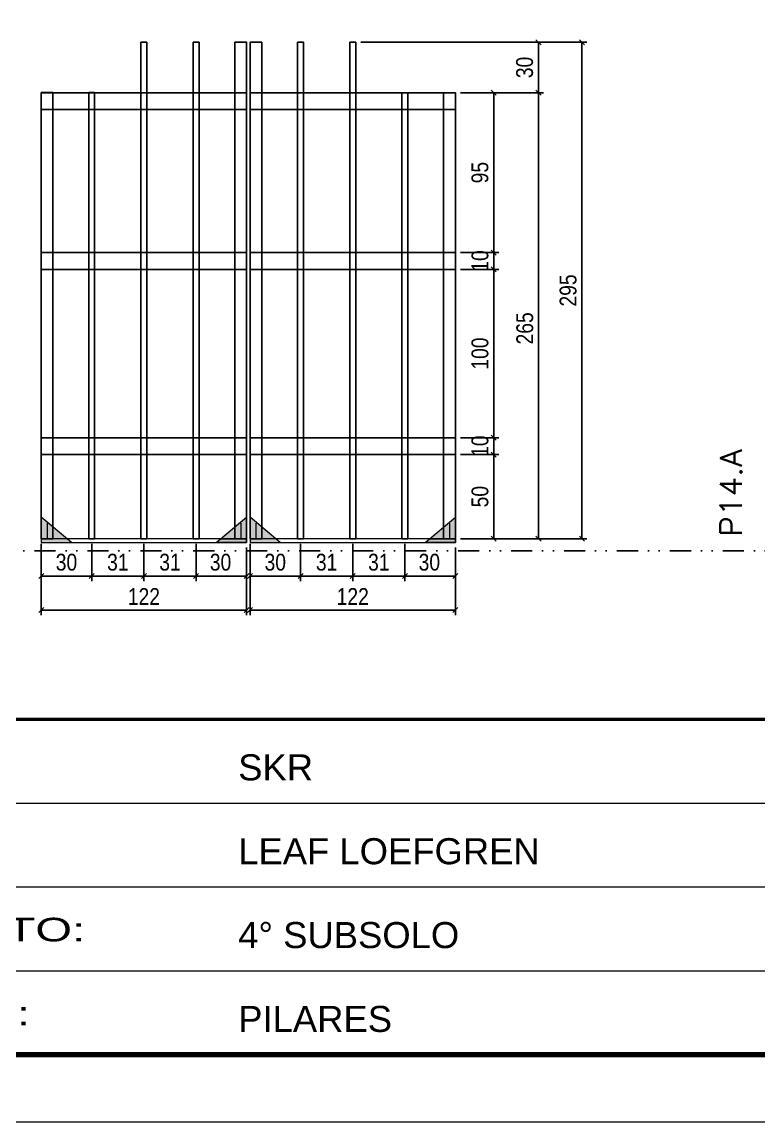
# Model space of a CAD drawing. Header units: millimetres. Extents: x 13777 to 27878, y -21631 to 6985.
# Drawn here: x 16569 to 17006, y -8997 to -8343 of the extents above; entities that cross this region are included whole.
import ezdxf

# ---------------------------------------------------------------- set-up
doc = ezdxf.new("R2010")
doc.units = ezdxf.units.MM
for name, pattern in [('CONTINUO', [0]), ('DASHED', [0.75, 0.5, -0.25]), ('DIVIDE2', [0.625, 0.25, -0.125, 0, -0.125, 0, -0.125]), ('HIDDEN', [0.375, 0.25, -0.125])]:
    doc.linetypes.add(name, pattern=pattern)
for name, color, linetype in [('COTA', 241, 'Continuous'), ('Nível', 160, 'Continuous'), ('SARR_2.2x10', 60, 'Continuous'), ('SARR_3.5x7', 81, 'Continuous'), ('SARR_7x7', 40, 'Continuous')]:
    doc.layers.add(name, color=color, linetype=linetype)
for name, color, linetype, lineweight in [('Folhas', 255, 'Continuous', 9), ('Madeira', 126, 'Continuous', 18), ('Sarr 2.2x7', 40, 'Continuous', 9), ('SARRAFO DE PRESSAO', 251, 'DASHED', 9), ('Texto Seção', 7, 'Continuous', 15)]:
    doc.layers.add(name, color=color, linetype=linetype, lineweight=lineweight)
doc.styles.add('ARIAL', font='arial.ttf')
doc.styles.add('COTA TECNICA', font='techl___.ttf', dxfattribs={"height": 10})
doc.styles.add('REGUA-120', font='ROMANS.shx', dxfattribs={"height": 15})
doc.styles.add('Tecnologia', font='')
doc.styles.get('Tecnologia').set_extended_font_data('Forgotten Futurist')
doc.dimstyles.new('PAINEL', dxfattribs={"dimtxt": 10, "dimasz": 3, "dimexe": 3, "dimexo": 3, "dimgap": 3, "dimtad": 1, "dimdec": 1, "dimzin": 12, "dimdsep": 46, "dimtxsty": 'COTA TECNICA', "dimblk1": 'OBLIQUE', "dimblk2": 'OBLIQUE', "dimsah": 1, "dimcen": 0.9, "dimclrd": 4, "dimclre": 4, "dimclrt": 240, "dimadec": 1, "dimazin": 3, "dimtfac": 1, "dimtdec": 1, "dimtmove": 0, "dimatfit": 3, "dimfxl": 1, "dimtolj": 1, "dimtzin": 12, "dimarcsym": 0})

# ---------------------------------------------------------------- blocks, each defined once
blk = doc.blocks.new('9999999999')
at = {"color": 30, "linetype": 'CONTINUO'}
for p, q in [((98564.56, 34379.64), (99583.98, 34379.64)), ((98564.56, 34329.83), (99487.98, 34329.83)), ((98564.56, 34280.02), (99487.98, 34280.02))]:
    blk.add_line(p, q, dxfattribs=at)
at = {"color": 30, "linetype": 'CONTINUO', "const_width": 2}
blk.add_lwpolyline([(99583.98, 34230.21), (99583.98, 34414.45, 0.414214), (99568.98, 34429.45), (98228.98, 34429.45, 0.414214), (98213.98, 34414.45), (98213.98, 34245.21, 0.414214), (98228.98, 34230.21), (99583.98, 34230.21)], format="xyb", dxfattribs=at)
at = {"layer": 'Folhas'}
blk.add_lwpolyline([(98138.98, 34190.21), (99623.98, 34190.21), (99623.98, 35240.21), (98138.98, 35240.21)], close=True, dxfattribs=at)
at = {"layer": 'Folhas', "color": 30, "const_width": 3}
blk.add_lwpolyline([(98213.98, 34230.21), (99583.98, 34230.21), (99583.98, 35200.21), (98213.98, 35200.21)], close=True, dxfattribs=at)
at = {"color": 7, "linetype": 'Continuous', "ltscale": 5, "style": 'ARIAL'}
for s, height, p in [('SKR', 15.483, (98837.68, 34393.13)), ('LEAF LOEFGREN', 15.4829, (98837.68, 34343.32)), ('4° SUBSOLO', 15.483, (98837.68, 34293.51)), ('PILARES', 15.483, (98837.68, 34243.7))]:
    blk.add_text(s, height=height, dxfattribs=at).set_placement(p)
at = {"layer": 'Folhas', "color": 7, "style": 'Tecnologia', "width": 1.5}
for s, p in [('PAVIMENTO:', (98573.65, 34297.5)), ('PROJETO:', (98573.65, 34247.69))]:
    blk.add_text(s, height=14, dxfattribs=at).set_placement(p)
blk = doc.blocks.new('_Oblique')
at = {"color": 0, "linetype": 'ByBlock', "lineweight": -2}
blk.add_line((-0.5, -0.5), (0.5, 0.5), dxfattribs=at)
blk = doc.blocks.new('*D2251')
at = {"layer": 'COTA', "color": 4, "lineweight": -2, "transparency": 16777216}
for p, q in [((16704.18, -8668.47), (16704.18, -8695.64)), ((16826.18, -8668.47), (16826.18, -8695.64)), ((16826.18, -8692.64), (16704.18, -8692.64))]:
    blk.add_line(p, q, dxfattribs=at)
at = {"layer": 'Defpoints', "color": 0, "transparency": 16777216}
for p in [(16704.18, -8665.47), (16826.18, -8665.47), (16704.18, -8692.64)]:
    blk.add_point(p, dxfattribs=at)
at = {"layer": 'COTA', "color": 4, "lineweight": -2, "transparency": 16777216, "xscale": 3, "yscale": 3, "zscale": 3, "rotation": 180}
blk.add_blockref('_Oblique', (16704.18, -8692.64), dxfattribs=at)
at = {"layer": 'COTA', "color": 4, "lineweight": -2, "transparency": 16777216, "xscale": 3, "yscale": 3, "zscale": 3}
blk.add_blockref('_Oblique', (16826.18, -8692.64), dxfattribs=at)
at = {"layer": 'COTA', "color": 240, "transparency": 16777216, "insert": (16765.18, -8684.59), "char_height": 10, "attachment_point": 5, "style": 'COTA TECNICA'}
blk.add_mtext('\\A1;122', dxfattribs=at)
blk = doc.blocks.new('*D2252')
at = {"layer": 'COTA', "color": 4, "lineweight": -2, "transparency": 16777216}
for p, q in [((16704.18, -8653.27), (16704.18, -8675.47)), ((16734.18, -8653.27), (16734.18, -8675.47)), ((16734.18, -8672.47), (16704.18, -8672.47))]:
    blk.add_line(p, q, dxfattribs=at)
at = {"layer": 'Defpoints', "color": 0, "transparency": 16777216}
for p in [(16704.18, -8650.27), (16734.18, -8650.27), (16704.18, -8672.47)]:
    blk.add_point(p, dxfattribs=at)
at = {"layer": 'COTA', "color": 4, "lineweight": -2, "transparency": 16777216, "xscale": 3, "yscale": 3, "zscale": 3, "rotation": 180}
blk.add_blockref('_Oblique', (16704.18, -8672.47), dxfattribs=at)
at = {"layer": 'COTA', "color": 4, "lineweight": -2, "transparency": 16777216, "xscale": 3, "yscale": 3, "zscale": 3}
blk.add_blockref('_Oblique', (16734.18, -8672.47), dxfattribs=at)
at = {"layer": 'COTA', "color": 240, "transparency": 16777216, "insert": (16719.18, -8664.25), "char_height": 10, "attachment_point": 5, "style": 'COTA TECNICA'}
blk.add_mtext('\\A1;30', dxfattribs=at)
blk = doc.blocks.new('*D2253')
at = {"layer": 'COTA', "color": 4, "lineweight": -2, "transparency": 16777216}
for p, q in [((16796.18, -8653.27), (16796.18, -8675.47)), ((16826.18, -8655.47), (16826.18, -8675.47)), ((16796.18, -8672.47), (16826.18, -8672.47))]:
    blk.add_line(p, q, dxfattribs=at)
at = {"layer": 'Defpoints', "color": 0, "transparency": 16777216}
for p in [(16796.18, -8650.27), (16826.18, -8652.47), (16826.18, -8672.47)]:
    blk.add_point(p, dxfattribs=at)
at = {"layer": 'COTA', "color": 4, "lineweight": -2, "transparency": 16777216, "xscale": 3, "yscale": 3, "zscale": 3, "rotation": 180}
blk.add_blockref('_Oblique', (16796.18, -8672.47), dxfattribs=at)
at = {"layer": 'COTA', "color": 4, "lineweight": -2, "transparency": 16777216, "xscale": 3, "yscale": 3, "zscale": 3}
blk.add_blockref('_Oblique', (16826.18, -8672.47), dxfattribs=at)
at = {"layer": 'COTA', "color": 240, "transparency": 16777216, "insert": (16810.68, -8664.25), "char_height": 10, "attachment_point": 5, "style": 'COTA TECNICA'}
blk.add_mtext('\\A1;30', dxfattribs=at)
blk = doc.blocks.new('*D2254')
at = {"layer": 'COTA', "color": 4, "lineweight": -2, "transparency": 16777216}
for p, q in [((16734.18, -8653.27), (16734.18, -8675.47)), ((16765.18, -8653.27), (16765.18, -8675.47)), ((16734.18, -8672.47), (16765.18, -8672.47))]:
    blk.add_line(p, q, dxfattribs=at)
at = {"layer": 'Defpoints', "color": 0, "transparency": 16777216}
for p in [(16734.18, -8650.27), (16765.18, -8650.27), (16765.18, -8672.47)]:
    blk.add_point(p, dxfattribs=at)
at = {"layer": 'COTA', "color": 4, "lineweight": -2, "transparency": 16777216, "xscale": 3, "yscale": 3, "zscale": 3, "rotation": 180}
blk.add_blockref('_Oblique', (16734.18, -8672.47), dxfattribs=at)
at = {"layer": 'COTA', "color": 4, "lineweight": -2, "transparency": 16777216, "xscale": 3, "yscale": 3, "zscale": 3}
blk.add_blockref('_Oblique', (16765.18, -8672.47), dxfattribs=at)
at = {"layer": 'COTA', "color": 240, "transparency": 16777216, "insert": (16749.68, -8664.25), "char_height": 10, "attachment_point": 5, "style": 'COTA TECNICA'}
blk.add_mtext('\\A1;31', dxfattribs=at)
blk = doc.blocks.new('*D2255')
at = {"layer": 'COTA', "color": 4, "lineweight": -2, "transparency": 16777216}
for p, q in [((16829.18, -8600.27), (16851.88, -8600.27)), ((16848.88, -8650.27), (16848.88, -8600.27)), ((16829.18, -8650.27), (16851.88, -8650.27))]:
    blk.add_line(p, q, dxfattribs=at)
at = {"layer": 'Defpoints', "color": 0, "transparency": 16777216}
for p in [(16826.18, -8600.27), (16848.88, -8600.27), (16826.18, -8650.27)]:
    blk.add_point(p, dxfattribs=at)
at = {"layer": 'COTA', "color": 4, "lineweight": -2, "transparency": 16777216, "xscale": 3, "yscale": 3, "zscale": 3}
for p, rotation in [((16848.88, -8600.27), 90), ((16848.88, -8650.27), 270)]:
    blk.add_blockref('_Oblique', p, dxfattribs=dict(at, rotation=rotation))
at = {"layer": 'COTA', "color": 240, "transparency": 16777216, "insert": (16840.77, -8625.27), "char_height": 10, "attachment_point": 5, "rotation": 90, "style": 'COTA TECNICA'}
blk.add_mtext('\\A1;50', dxfattribs=at)
blk = doc.blocks.new('*D2256')
at = {"layer": 'COTA', "color": 4, "lineweight": -2, "transparency": 16777216}
for p, q in [((16765.18, -8653.27), (16765.18, -8675.47)), ((16796.18, -8653.27), (16796.18, -8675.47)), ((16765.18, -8672.47), (16796.18, -8672.47))]:
    blk.add_line(p, q, dxfattribs=at)
at = {"layer": 'Defpoints', "color": 0, "transparency": 16777216}
for p in [(16765.18, -8650.27), (16796.18, -8650.27), (16796.18, -8672.47)]:
    blk.add_point(p, dxfattribs=at)
at = {"layer": 'COTA', "color": 4, "lineweight": -2, "transparency": 16777216, "xscale": 3, "yscale": 3, "zscale": 3, "rotation": 180}
blk.add_blockref('_Oblique', (16765.18, -8672.47), dxfattribs=at)
at = {"layer": 'COTA', "color": 4, "lineweight": -2, "transparency": 16777216, "xscale": 3, "yscale": 3, "zscale": 3}
blk.add_blockref('_Oblique', (16796.18, -8672.47), dxfattribs=at)
at = {"layer": 'COTA', "color": 240, "transparency": 16777216, "insert": (16780.68, -8664.25), "char_height": 10, "attachment_point": 5, "style": 'COTA TECNICA'}
blk.add_mtext('\\A1;31', dxfattribs=at)
blk = doc.blocks.new('*D2257')
at = {"layer": 'COTA', "color": 4, "lineweight": -2, "transparency": 16777216}
for p, q in [((16829.18, -8590.27), (16851.88, -8590.27)), ((16848.88, -8600.27), (16848.88, -8590.27)), ((16829.18, -8600.27), (16851.88, -8600.27))]:
    blk.add_line(p, q, dxfattribs=at)
at = {"layer": 'Defpoints', "color": 0, "transparency": 16777216}
for p in [(16826.18, -8590.27), (16848.88, -8590.27), (16826.18, -8600.27)]:
    blk.add_point(p, dxfattribs=at)
at = {"layer": 'COTA', "color": 4, "lineweight": -2, "transparency": 16777216, "xscale": 3, "yscale": 3, "zscale": 3}
for p, rotation in [((16848.88, -8590.27), 90), ((16848.88, -8600.27), 270)]:
    blk.add_blockref('_Oblique', p, dxfattribs=dict(at, rotation=rotation))
at = {"layer": 'COTA', "color": 240, "transparency": 16777216, "insert": (16840.78, -8595.27), "char_height": 10, "attachment_point": 5, "rotation": 90, "style": 'COTA TECNICA'}
blk.add_mtext('\\A1;10', dxfattribs=at)
blk = doc.blocks.new('*D2258')
at = {"layer": 'COTA', "color": 4, "lineweight": -2, "transparency": 16777216}
for p, q in [((16829.18, -8490.27), (16851.88, -8490.27)), ((16848.88, -8590.27), (16848.88, -8490.27)), ((16829.18, -8590.27), (16851.88, -8590.27))]:
    blk.add_line(p, q, dxfattribs=at)
at = {"layer": 'Defpoints', "color": 0, "transparency": 16777216}
for p in [(16826.18, -8490.27), (16848.88, -8490.27), (16826.18, -8590.27)]:
    blk.add_point(p, dxfattribs=at)
at = {"layer": 'COTA', "color": 4, "lineweight": -2, "transparency": 16777216, "xscale": 3, "yscale": 3, "zscale": 3}
for p, rotation in [((16848.88, -8490.27), 90), ((16848.88, -8590.27), 270)]:
    blk.add_blockref('_Oblique', p, dxfattribs=dict(at, rotation=rotation))
at = {"layer": 'COTA', "color": 240, "transparency": 16777216, "insert": (16840.78, -8540.27), "char_height": 10, "attachment_point": 5, "rotation": 90, "style": 'COTA TECNICA'}
blk.add_mtext('\\A1;100', dxfattribs=at)
blk = doc.blocks.new('*D2259')
at = {"layer": 'COTA', "color": 4, "lineweight": -2, "transparency": 16777216}
for p, q in [((16829.18, -8480.27), (16851.88, -8480.27)), ((16848.88, -8490.27), (16848.88, -8480.27)), ((16829.18, -8490.27), (16851.88, -8490.27))]:
    blk.add_line(p, q, dxfattribs=at)
at = {"layer": 'Defpoints', "color": 0, "transparency": 16777216}
for p in [(16826.18, -8480.27), (16848.88, -8480.27), (16826.18, -8490.27)]:
    blk.add_point(p, dxfattribs=at)
at = {"layer": 'COTA', "color": 4, "lineweight": -2, "transparency": 16777216, "xscale": 3, "yscale": 3, "zscale": 3}
for p, rotation in [((16848.88, -8480.27), 90), ((16848.88, -8490.27), 270)]:
    blk.add_blockref('_Oblique', p, dxfattribs=dict(at, rotation=rotation))
at = {"layer": 'COTA', "color": 240, "transparency": 16777216, "insert": (16840.78, -8485.27), "char_height": 10, "attachment_point": 5, "rotation": 90, "style": 'COTA TECNICA'}
blk.add_mtext('\\A1;10', dxfattribs=at)
blk = doc.blocks.new('*D2260')
at = {"layer": 'COTA', "color": 4, "lineweight": -2, "transparency": 16777216}
for p, q in [((16829.18, -8385.3), (16851.88, -8385.3)), ((16848.88, -8480.27), (16848.88, -8385.3)), ((16829.18, -8480.27), (16851.88, -8480.27))]:
    blk.add_line(p, q, dxfattribs=at)
at = {"layer": 'Defpoints', "color": 0, "transparency": 16777216}
for p in [(16826.18, -8385.3), (16848.88, -8385.3), (16826.18, -8480.27)]:
    blk.add_point(p, dxfattribs=at)
at = {"layer": 'COTA', "color": 4, "lineweight": -2, "transparency": 16777216, "xscale": 3, "yscale": 3, "zscale": 3}
for p, rotation in [((16848.88, -8385.3), 90), ((16848.88, -8480.27), 270)]:
    blk.add_blockref('_Oblique', p, dxfattribs=dict(at, rotation=rotation))
at = {"layer": 'COTA', "color": 240, "transparency": 16777216, "insert": (16840.74, -8432.78), "char_height": 10, "attachment_point": 5, "rotation": 90, "style": 'COTA TECNICA'}
blk.add_mtext('\\A1;95', dxfattribs=at)
blk = doc.blocks.new('*D2266')
at = {"layer": 'COTA', "color": 4, "lineweight": -2, "transparency": 16777216}
for p, q in [((16829.18, -8385.3), (16878.51, -8385.3)), ((16875.51, -8385.3), (16875.51, -8650.27)), ((16829.18, -8650.27), (16878.51, -8650.27))]:
    blk.add_line(p, q, dxfattribs=at)
at = {"layer": 'Defpoints', "color": 0, "transparency": 16777216}
for p in [(16826.18, -8385.3), (16826.18, -8650.27), (16875.51, -8650.27)]:
    blk.add_point(p, dxfattribs=at)
at = {"layer": 'COTA', "color": 4, "lineweight": -2, "transparency": 16777216, "xscale": 3, "yscale": 3, "zscale": 3}
for p, rotation in [((16875.51, -8385.3), 90), ((16875.51, -8650.27), 270)]:
    blk.add_blockref('_Oblique', p, dxfattribs=dict(at, rotation=rotation))
at = {"layer": 'COTA', "color": 240, "transparency": 16777216, "insert": (16867.4, -8525.3), "char_height": 10, "attachment_point": 5, "rotation": 90, "style": 'COTA TECNICA'}
blk.add_mtext('\\A1;265', dxfattribs=at)
blk = doc.blocks.new('*D2261')
at = {"layer": 'COTA', "color": 4, "lineweight": -2, "transparency": 16777216}
for p, q in [((16580.18, -8668.47), (16580.18, -8695.64)), ((16702.18, -8668.47), (16702.18, -8695.64)), ((16702.18, -8692.64), (16580.18, -8692.64))]:
    blk.add_line(p, q, dxfattribs=at)
at = {"layer": 'Defpoints', "color": 0, "transparency": 16777216}
for p in [(16580.18, -8665.47), (16702.18, -8665.47), (16580.18, -8692.64)]:
    blk.add_point(p, dxfattribs=at)
at = {"layer": 'COTA', "color": 4, "lineweight": -2, "transparency": 16777216, "xscale": 3, "yscale": 3, "zscale": 3, "rotation": 180}
blk.add_blockref('_Oblique', (16580.18, -8692.64), dxfattribs=at)
at = {"layer": 'COTA', "color": 4, "lineweight": -2, "transparency": 16777216, "xscale": 3, "yscale": 3, "zscale": 3}
blk.add_blockref('_Oblique', (16702.18, -8692.64), dxfattribs=at)
at = {"layer": 'COTA', "color": 240, "transparency": 16777216, "insert": (16641.18, -8684.59), "char_height": 10, "attachment_point": 5, "style": 'COTA TECNICA'}
blk.add_mtext('\\A1;122', dxfattribs=at)
blk = doc.blocks.new('*D2262')
at = {"layer": 'COTA', "color": 4, "lineweight": -2, "transparency": 16777216}
for p, q in [((16580.18, -8653.27), (16580.18, -8675.47)), ((16610.18, -8653.27), (16610.18, -8675.47)), ((16610.18, -8672.47), (16580.18, -8672.47))]:
    blk.add_line(p, q, dxfattribs=at)
at = {"layer": 'Defpoints', "color": 0, "transparency": 16777216}
for p in [(16580.18, -8650.27), (16610.18, -8650.27), (16580.18, -8672.47)]:
    blk.add_point(p, dxfattribs=at)
at = {"layer": 'COTA', "color": 4, "lineweight": -2, "transparency": 16777216, "xscale": 3, "yscale": 3, "zscale": 3, "rotation": 180}
blk.add_blockref('_Oblique', (16580.18, -8672.47), dxfattribs=at)
at = {"layer": 'COTA', "color": 4, "lineweight": -2, "transparency": 16777216, "xscale": 3, "yscale": 3, "zscale": 3}
blk.add_blockref('_Oblique', (16610.18, -8672.47), dxfattribs=at)
at = {"layer": 'COTA', "color": 240, "transparency": 16777216, "insert": (16595.18, -8664.25), "char_height": 10, "attachment_point": 5, "style": 'COTA TECNICA'}
blk.add_mtext('\\A1;30', dxfattribs=at)
blk = doc.blocks.new('*D2263')
at = {"layer": 'COTA', "color": 4, "lineweight": -2, "transparency": 16777216}
for p, q in [((16672.18, -8653.27), (16672.18, -8675.47)), ((16702.18, -8655.47), (16702.18, -8675.47)), ((16672.18, -8672.47), (16702.18, -8672.47))]:
    blk.add_line(p, q, dxfattribs=at)
at = {"layer": 'Defpoints', "color": 0, "transparency": 16777216}
for p in [(16672.18, -8650.27), (16702.18, -8652.47), (16702.18, -8672.47)]:
    blk.add_point(p, dxfattribs=at)
at = {"layer": 'COTA', "color": 4, "lineweight": -2, "transparency": 16777216, "xscale": 3, "yscale": 3, "zscale": 3, "rotation": 180}
blk.add_blockref('_Oblique', (16672.18, -8672.47), dxfattribs=at)
at = {"layer": 'COTA', "color": 4, "lineweight": -2, "transparency": 16777216, "xscale": 3, "yscale": 3, "zscale": 3}
blk.add_blockref('_Oblique', (16702.18, -8672.47), dxfattribs=at)
at = {"layer": 'COTA', "color": 240, "transparency": 16777216, "insert": (16686.68, -8664.25), "char_height": 10, "attachment_point": 5, "style": 'COTA TECNICA'}
blk.add_mtext('\\A1;30', dxfattribs=at)
blk = doc.blocks.new('*D2264')
at = {"layer": 'COTA', "color": 4, "lineweight": -2, "transparency": 16777216}
for p, q in [((16610.18, -8653.27), (16610.18, -8675.47)), ((16641.18, -8653.27), (16641.18, -8675.47)), ((16610.18, -8672.47), (16641.18, -8672.47))]:
    blk.add_line(p, q, dxfattribs=at)
at = {"layer": 'Defpoints', "color": 0, "transparency": 16777216}
for p in [(16610.18, -8650.27), (16641.18, -8650.27), (16641.18, -8672.47)]:
    blk.add_point(p, dxfattribs=at)
at = {"layer": 'COTA', "color": 4, "lineweight": -2, "transparency": 16777216, "xscale": 3, "yscale": 3, "zscale": 3, "rotation": 180}
blk.add_blockref('_Oblique', (16610.18, -8672.47), dxfattribs=at)
at = {"layer": 'COTA', "color": 4, "lineweight": -2, "transparency": 16777216, "xscale": 3, "yscale": 3, "zscale": 3}
blk.add_blockref('_Oblique', (16641.18, -8672.47), dxfattribs=at)
at = {"layer": 'COTA', "color": 240, "transparency": 16777216, "insert": (16625.68, -8664.25), "char_height": 10, "attachment_point": 5, "style": 'COTA TECNICA'}
blk.add_mtext('\\A1;31', dxfattribs=at)
blk = doc.blocks.new('*D2265')
at = {"layer": 'COTA', "color": 4, "lineweight": -2, "transparency": 16777216}
for p, q in [((16641.18, -8653.27), (16641.18, -8675.47)), ((16672.18, -8653.27), (16672.18, -8675.47)), ((16641.18, -8672.47), (16672.18, -8672.47))]:
    blk.add_line(p, q, dxfattribs=at)
at = {"layer": 'Defpoints', "color": 0, "transparency": 16777216}
for p in [(16641.18, -8650.27), (16672.18, -8650.27), (16672.18, -8672.47)]:
    blk.add_point(p, dxfattribs=at)
at = {"layer": 'COTA', "color": 4, "lineweight": -2, "transparency": 16777216, "xscale": 3, "yscale": 3, "zscale": 3, "rotation": 180}
blk.add_blockref('_Oblique', (16641.18, -8672.47), dxfattribs=at)
at = {"layer": 'COTA', "color": 4, "lineweight": -2, "transparency": 16777216, "xscale": 3, "yscale": 3, "zscale": 3}
blk.add_blockref('_Oblique', (16672.18, -8672.47), dxfattribs=at)
at = {"layer": 'COTA', "color": 240, "transparency": 16777216, "insert": (16656.68, -8664.25), "char_height": 10, "attachment_point": 5, "style": 'COTA TECNICA'}
blk.add_mtext('\\A1;31', dxfattribs=at)
blk = doc.blocks.new('*D2267')
at = {"layer": 'COTA', "color": 4, "lineweight": -2, "transparency": 16777216}
for p, q in [((16769.93, -8355.3), (16904.25, -8355.3)), ((16901.25, -8650.27), (16901.25, -8355.3)), ((16829.18, -8650.27), (16904.25, -8650.27))]:
    blk.add_line(p, q, dxfattribs=at)
at = {"layer": 'Defpoints', "color": 0, "transparency": 16777216}
for p in [(16766.93, -8355.3), (16901.25, -8355.3), (16826.18, -8650.27)]:
    blk.add_point(p, dxfattribs=at)
at = {"layer": 'COTA', "color": 4, "lineweight": -2, "transparency": 16777216, "xscale": 3, "yscale": 3, "zscale": 3}
for p, rotation in [((16901.25, -8355.3), 90), ((16901.25, -8650.27), 270)]:
    blk.add_blockref('_Oblique', p, dxfattribs=dict(at, rotation=rotation))
at = {"layer": 'COTA', "color": 240, "transparency": 16777216, "insert": (16893.11, -8502.78), "char_height": 10, "attachment_point": 5, "rotation": 90, "style": 'COTA TECNICA'}
blk.add_mtext('\\A1;295', dxfattribs=at)
blk = doc.blocks.new('*D2268')
at = {"layer": 'COTA', "color": 4, "lineweight": -2, "transparency": 16777216}
for p, q in [((16769.93, -8355.3), (16878.51, -8355.3)), ((16875.51, -8385.3), (16875.51, -8355.3)), ((16829.18, -8385.3), (16878.51, -8385.3))]:
    blk.add_line(p, q, dxfattribs=at)
at = {"layer": 'Defpoints', "color": 0, "transparency": 16777216}
for p in [(16766.93, -8355.3), (16875.51, -8355.3), (16826.18, -8385.3)]:
    blk.add_point(p, dxfattribs=at)
at = {"layer": 'COTA', "color": 4, "lineweight": -2, "transparency": 16777216, "xscale": 3, "yscale": 3, "zscale": 3}
for p, rotation in [((16875.51, -8355.3), 90), ((16875.51, -8385.3), 270)]:
    blk.add_blockref('_Oblique', p, dxfattribs=dict(at, rotation=rotation))
at = {"layer": 'COTA', "color": 240, "transparency": 16777216, "insert": (16867.29, -8370.3), "char_height": 10, "attachment_point": 5, "rotation": 90, "style": 'COTA TECNICA'}
blk.add_mtext('\\A1;30', dxfattribs=at)

msp = doc.modelspace()

# ---------------------------------------------------------------- hatches: boundary and pattern name
at = {"layer": 'Madeira'}
h = msp.add_hatch(color=252, dxfattribs=at)
h.dxf.hatch_style = 2
h.paths.add_polyline_path([(16580.18, -8637.47), (16580.18, -8652.47), (16598.18, -8652.47)])
h = msp.add_hatch(color=252, dxfattribs=at)
h.dxf.hatch_style = 2
h.paths.add_polyline_path([(16702.18, -8637.47), (16702.18, -8652.47), (16684.18, -8652.47)])
h = msp.add_hatch(color=252, dxfattribs=at)
h.dxf.hatch_style = 2
h.paths.add_polyline_path([(16704.18, -8637.47), (16704.18, -8652.47), (16722.18, -8652.47)])
h = msp.add_hatch(color=252, dxfattribs=at)
h.dxf.hatch_style = 2
h.paths.add_polyline_path([(16826.18, -8637.47), (16826.18, -8652.47), (16808.18, -8652.47)])

# ---------------------------------------------------------------- linework, layer by layer
at = {"layer": 'Madeira', "color": 1, "linetype": 'HIDDEN'}
for p, q in [((16583.68, -8640.97), (16583.68, -8650.27)), ((16583.68, -8640.97), (16583.68, -8650.27)), ((16587.18, -8644.47), (16587.18, -8650.27)), ((16698.68, -8640.97), (16698.68, -8650.27)), ((16698.68, -8640.97), (16698.68, -8650.27)), ((16707.68, -8640.97), (16707.68, -8650.27)), ((16707.68, -8640.97), (16707.68, -8650.27)), ((16711.18, -8644.47), (16711.18, -8650.27)), ((16822.68, -8640.97), (16822.68, -8650.27)), ((16822.68, -8640.97), (16822.68, -8650.27)), ((16590.01, -8650.27), (16580.18, -8650.27)), ((16590.01, -8650.27), (16580.18, -8650.27)), ((16595.98, -8650.27), (16580.18, -8650.27)), ((16686.38, -8650.27), (16702.18, -8650.27)), ((16692.35, -8650.27), (16702.18, -8650.27)), ((16692.35, -8650.27), (16702.18, -8650.27)), ((16714.02, -8650.27), (16704.18, -8650.27)), ((16714.02, -8650.27), (16704.18, -8650.27)), ((16719.98, -8650.27), (16704.18, -8650.27)), ((16810.38, -8650.27), (16826.18, -8650.27)), ((16816.35, -8650.27), (16826.18, -8650.27)), ((16816.35, -8650.27), (16826.18, -8650.27))]:
    msp.add_line(p, q, dxfattribs=at)
at = {"layer": 'Madeira'}
for p, q in [((16580.18, -8650.27), (16580.18, -8652.47)), ((16580.18, -8650.27), (16580.18, -8652.47)), ((16580.18, -8650.27), (16580.18, -8652.47)), ((16704.18, -8650.27), (16704.18, -8652.47)), ((16704.18, -8650.27), (16704.18, -8652.47)), ((16704.18, -8650.27), (16704.18, -8652.47))]:
    msp.add_line(p, q, dxfattribs=at)
at = {"layer": 'Madeira', "color": 0}
for points in [[(16580.18, -8637.47), (16580.18, -8652.47), (16598.18, -8652.47), (16580.18, -8637.47)], [(16702.18, -8637.47), (16702.18, -8652.47), (16684.18, -8652.47), (16702.18, -8637.47)], [(16704.18, -8637.47), (16704.18, -8652.47), (16722.18, -8652.47), (16704.18, -8637.47)], [(16826.18, -8637.47), (16826.18, -8652.47), (16808.18, -8652.47), (16826.18, -8637.47)]]:
    msp.add_lwpolyline(points, dxfattribs=at)
at = {"layer": 'Nível', "color": 4, "linetype": 'DIVIDE2', "ltscale": 50}
msp.add_line((13777.11, -8657.47), (21531.15, -8657.47), dxfattribs=at)
at = {"layer": 'Sarr 2.2x7'}
for points in [[(16702.18, -8650.27), (16580.18, -8650.27), (16580.18, -8652.47), (16702.18, -8652.47)], [(16826.18, -8650.27), (16704.18, -8650.27), (16704.18, -8652.47), (16826.18, -8652.47)]]:
    msp.add_lwpolyline(points, close=True, dxfattribs=at)
at = {"layer": 'SARR_2.2x10'}
for points in [[(16580.18, -8385.3), (16702.18, -8385.3), (16702.18, -8395.3), (16580.18, -8395.3)], [(16704.18, -8385.3), (16826.18, -8385.3), (16826.18, -8395.3), (16704.18, -8395.3)], [(16580.18, -8480.3), (16702.18, -8480.3), (16702.18, -8490.3), (16580.18, -8490.3)], [(16704.18, -8480.3), (16826.18, -8480.3), (16826.18, -8490.3), (16704.18, -8490.3)], [(16580.18, -8590.3), (16702.18, -8590.3), (16702.18, -8600.3), (16580.18, -8600.3)], [(16704.18, -8590.3), (16826.18, -8590.3), (16826.18, -8600.3), (16704.18, -8600.3)]]:
    msp.add_lwpolyline(points, close=True, dxfattribs=at)
at = {"layer": 'SARR_3.5x7'}
for p, q in [((16639.43, -8650.27), (16639.43, -8355.3)), ((16639.43, -8355.3), (16641.18, -8355.3)), ((16642.93, -8355.3), (16641.18, -8355.3)), ((16642.93, -8650.27), (16642.93, -8355.3)), ((16670.43, -8650.27), (16670.43, -8355.3)), ((16670.43, -8355.3), (16672.18, -8355.3)), ((16673.93, -8355.3), (16672.18, -8355.3)), ((16673.93, -8650.27), (16673.93, -8355.3)), ((16732.43, -8650.27), (16732.43, -8355.3)), ((16732.43, -8355.3), (16734.18, -8355.3)), ((16735.93, -8355.3), (16734.18, -8355.3)), ((16735.93, -8650.27), (16735.93, -8355.3)), ((16763.43, -8650.27), (16763.43, -8355.3)), ((16763.43, -8355.3), (16765.18, -8355.3)), ((16766.93, -8355.3), (16765.18, -8355.3)), ((16766.93, -8650.27), (16766.93, -8355.3)), ((16608.43, -8650.27), (16608.43, -8385.27)), ((16608.43, -8385.27), (16610.18, -8385.27)), ((16611.93, -8385.27), (16610.18, -8385.27)), ((16611.93, -8650.27), (16611.93, -8385.27)), ((16794.43, -8650.27), (16794.43, -8385.3)), ((16794.43, -8385.3), (16796.18, -8385.3)), ((16797.93, -8385.3), (16796.18, -8385.3)), ((16797.93, -8650.27), (16797.93, -8385.3)), ((16608.43, -8650.27), (16610.18, -8650.27)), ((16611.93, -8650.27), (16610.18, -8650.27)), ((16639.43, -8650.27), (16641.18, -8650.27)), ((16642.93, -8650.27), (16641.18, -8650.27)), ((16670.43, -8650.27), (16672.18, -8650.27)), ((16673.93, -8650.27), (16672.18, -8650.27)), ((16732.43, -8650.27), (16734.18, -8650.27)), ((16735.93, -8650.27), (16734.18, -8650.27)), ((16763.43, -8650.27), (16765.18, -8650.27)), ((16766.93, -8650.27), (16765.18, -8650.27)), ((16794.43, -8650.27), (16796.18, -8650.27)), ((16797.93, -8650.27), (16796.18, -8650.27))]:
    msp.add_line(p, q, dxfattribs=at)
at = {"layer": 'SARR_7x7'}
for points in [[(16695.18, -8650.27), (16702.18, -8650.27), (16702.18, -8355.3), (16695.18, -8355.3)], [(16704.18, -8650.27), (16711.18, -8650.27), (16711.18, -8355.3), (16704.18, -8355.3)], [(16580.18, -8650.27), (16587.18, -8650.27), (16587.18, -8385.27), (16580.18, -8385.27)], [(16819.18, -8650.27), (16826.18, -8650.27), (16826.18, -8385.3), (16819.18, -8385.3)]]:
    msp.add_lwpolyline(points, close=True, dxfattribs=at)

# ---------------------------------------------------------------- block references
at = {"layer": 'SARRAFO DE PRESSAO', "color": 6, "linetype": 'ByBlock'}
msp.add_blockref('9999999999', (-82140.51, -43186.95), dxfattribs=at)

# ---------------------------------------------------------------- texts
at = {"layer": 'Texto Seção', "style": 'REGUA-120', "width": 1.05}
msp.add_text('P14.A', height=13, rotation=90, dxfattribs=at).set_placement((16996.29, -8649.17))

# ---------------------------------------------------------------- dimensions: what is measured, and where the dimension line sits
at = {"layer": 'COTA'}
for base, p1, p2, angle, picture, middle in [((16901.25, -8355.3), (16826.18, -8650.27), (16766.93, -8355.3), 90, '*D2267', (16893.11, -8502.78)), ((16875.51, -8355.3), (16826.18, -8385.3), (16766.93, -8355.3), 90, '*D2268', (16867.29, -8370.3)), ((16848.88, -8385.3), (16826.18, -8480.27), (16826.18, -8385.3), 90, '*D2260', (16840.74, -8432.78)), ((16848.88, -8490.27), (16826.18, -8590.27), (16826.18, -8490.27), 90, '*D2258', (16840.78, -8540.27)), ((16848.88, -8600.27), (16826.18, -8650.27), (16826.18, -8600.27), 90, '*D2255', (16840.77, -8625.27)), ((16580.18, -8672.47), (16610.18, -8650.27), (16580.18, -8650.27), 180, '*D2262', (16595.18, -8664.25)), ((16704.18, -8672.47), (16734.18, -8650.27), (16704.18, -8650.27), 180, '*D2252', (16719.18, -8664.25)), ((16580.18, -8692.64), (16702.18, -8665.47), (16580.18, -8665.47), 180, '*D2261', (16641.18, -8684.59)), ((16704.18, -8692.64), (16826.18, -8665.47), (16704.18, -8665.47), 180, '*D2251', (16765.18, -8684.59))]:
    dim = msp.add_linear_dim(base=base, p1=p1, p2=p2, angle=angle, dimstyle='PAINEL', override={"dimtmove": 1}, dxfattribs=at)
    dim.commit()
    dim.dimension.update_dxf_attribs({"geometry": picture, "text_midpoint": middle})
for base, p1, p2, picture, middle in [((16875.51, -8650.27), (16826.18, -8385.3), (16826.18, -8650.27), '*D2266', (16875.51, -8525.3)), ((16848.88, -8480.27), (16826.18, -8490.27), (16826.18, -8480.27), '*D2259', (16848.88, -8485.27)), ((16848.88, -8590.27), (16826.18, -8600.27), (16826.18, -8590.27), '*D2257', (16848.88, -8595.27))]:
    dim = msp.add_linear_dim(base=base, p1=p1, p2=p2, angle=90, dimstyle='PAINEL', override={"dimtmove": 1}, dxfattribs=at)
    dim.commit()
    dim.dimension.update_dxf_attribs({"geometry": picture, "text_midpoint": middle, "dimtype": 160})
for base, p1, p2, picture, middle in [((16641.18, -8672.47), (16610.18, -8650.27), (16641.18, -8650.27), '*D2264', (16625.68, -8664.25)), ((16672.18, -8672.47), (16641.18, -8650.27), (16672.18, -8650.27), '*D2265', (16656.68, -8664.25)), ((16765.18, -8672.47), (16734.18, -8650.27), (16765.18, -8650.27), '*D2254', (16749.68, -8664.25)), ((16796.18, -8672.47), (16765.18, -8650.27), (16796.18, -8650.27), '*D2256', (16780.68, -8664.25))]:
    dim = msp.add_linear_dim(base=base, p1=p1, p2=p2, dimstyle='PAINEL', override={"dimtmove": 1}, dxfattribs=at)
    dim.commit()
    dim.dimension.update_dxf_attribs({"geometry": picture, "text_midpoint": middle})
for base, p1, p2, picture, middle in [((16702.18, -8672.47), (16672.18, -8650.27), (16702.18, -8652.47), '*D2263', (16686.68, -8672.47)), ((16826.18, -8672.47), (16796.18, -8650.27), (16826.18, -8652.47), '*D2253', (16810.68, -8672.47))]:
    dim = msp.add_linear_dim(base=base, p1=p1, p2=p2, dimstyle='PAINEL', override={"dimtmove": 1}, dxfattribs=at)
    dim.commit()
    dim.dimension.update_dxf_attribs({"geometry": picture, "text_midpoint": middle, "dimtype": 160})

doc.saveas('drawing.dxf')
